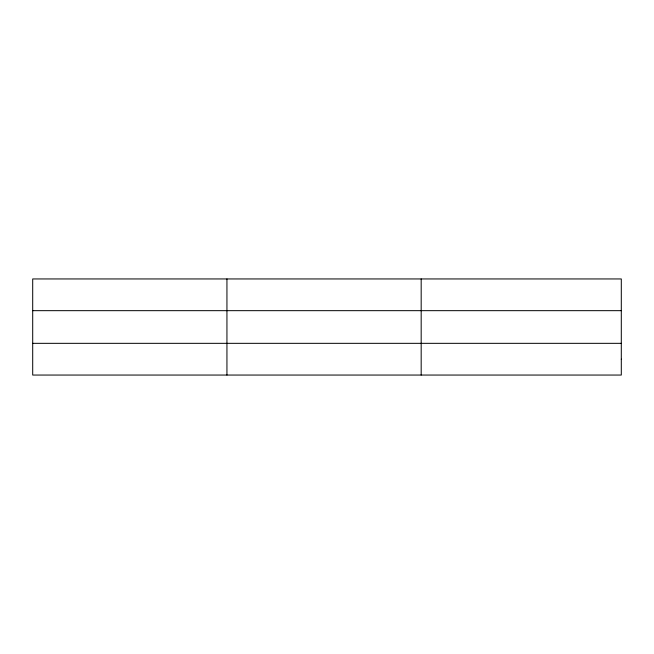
<?xml version="1.0" encoding="UTF-8"?>
<svg xmlns="http://www.w3.org/2000/svg" width="654" height="654" viewBox="0 0 654 654"><rect width="100%" height="100%" fill="white"/><g stroke="black" fill="none" stroke-linecap="round" stroke-linejoin="round"><path stroke-width="0.98" d="M226.938 375.053L226.938 278.947M421.176 375.053L421.176 278.947M32.7 310.666L621.3 310.666M32.7 343.334L621.3 343.334M621.3 359.193L621.3 375.053L32.7 375.053L32.7 278.947L621.3 278.947L621.3 359.193"/></g></svg>
